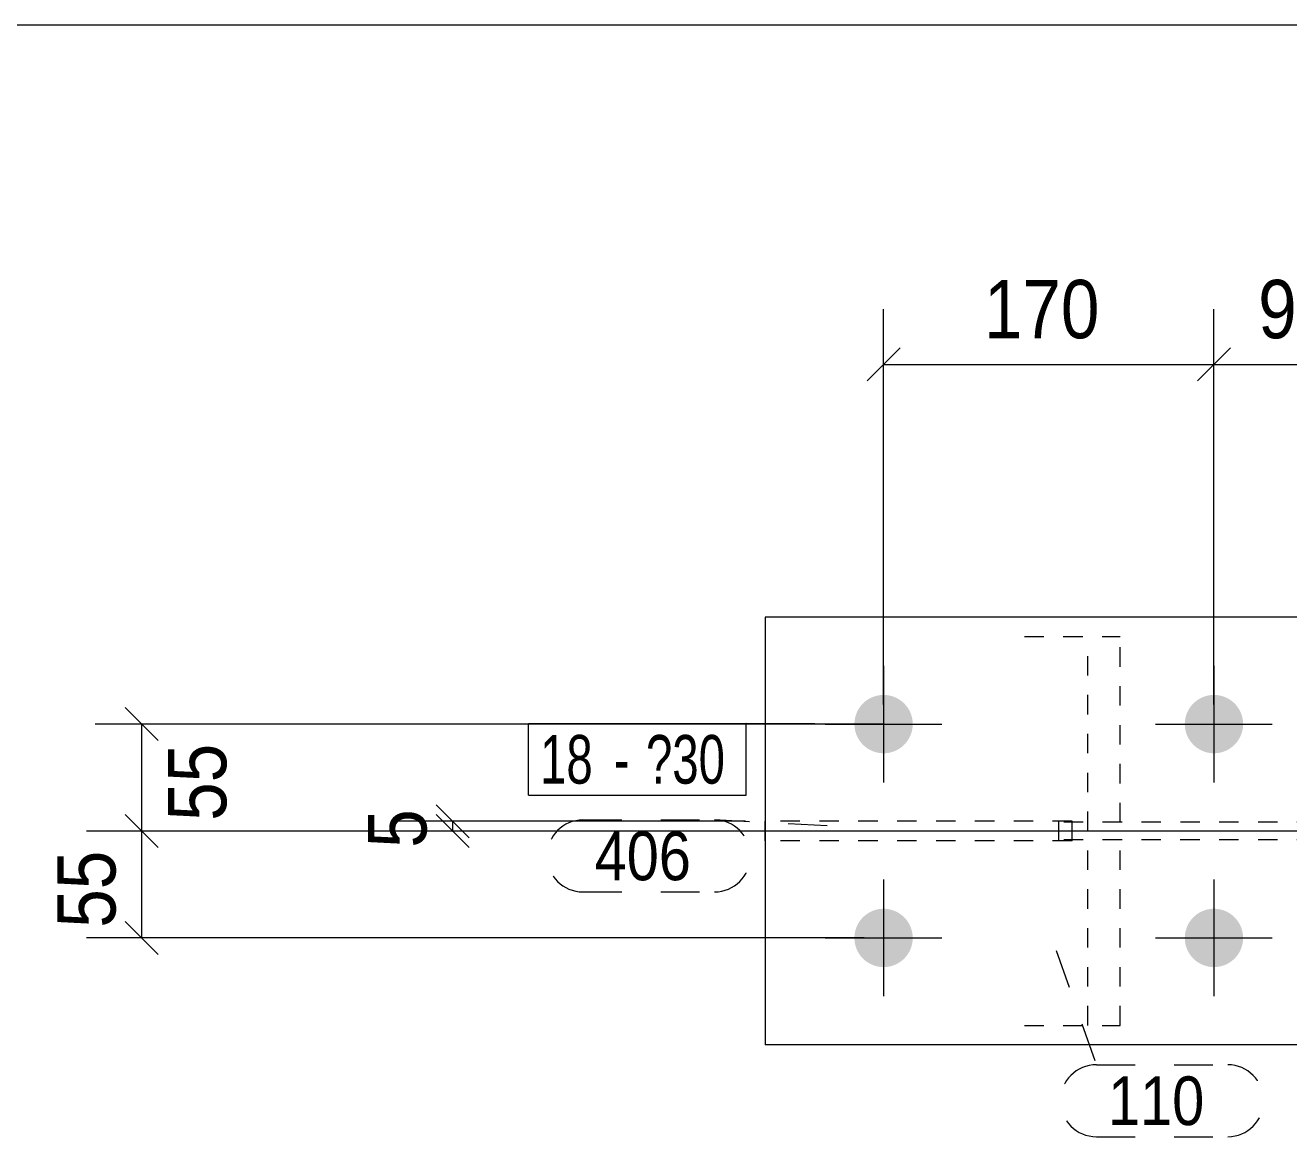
# Model space of a CAD drawing. Header units: millimetres. Extents: x 2 to 579, y 1 to 825.
# Drawn here: x 135.9 to 200.9, y 767.8 to 825 of the extents above; entities that cross this region are included whole.
import ezdxf

# ---------------------------------------------------------------- set-up
doc = ezdxf.new("R2010")
doc.units = ezdxf.units.MM
for name, pattern in [('XKITLINE00', [0]), ('XKITLINE01', [4, 1, -1, 1, -1]), ('XKITLINE02', [4, 2, -2]), ('XKITLINE03', [6, 3, -1, 1, -1])]:
    doc.linetypes.add(name, pattern=pattern)
for name, color, linetype, lineweight in [('Bolt', 3, 'Continuous', 0), ('BoltMark', 7, 'Continuous', 0), ('Dimensions', 7, 'Continuous', 0), ('DrawingSheet', 5, 'Continuous', 0), ('Part', 2, 'Continuous', 0), ('PartMark', 7, 'Continuous', 0)]:
    doc.layers.add(name, color=color, linetype=linetype, lineweight=lineweight)
doc.styles.add('ARIAL', font='ARIAL.TTF')
doc.styles.add('ARIAL_NARROW', font='ARIALN.TTF')

# ---------------------------------------------------------------- blocks, each defined once
blk = doc.blocks.new('*A116')
at = {"layer": 'Bolt'}
for points in [[(180.108, 790.55), (180.145, 790.548), (180.181, 790.546), (180.218, 790.543), (180.255, 790.539), (180.291, 790.534), (180.327, 790.528), (180.364, 790.521), (180.4, 790.514), (180.435, 790.505), (180.471, 790.496), (180.506, 790.485), (180.541, 790.474), (180.576, 790.462), (180.611, 790.449), (180.645, 790.436), (180.679, 790.421), (180.712, 790.406), (180.745, 790.39), (180.778, 790.373), (180.81, 790.355), (180.842, 790.337), (180.873, 790.317), (180.904, 790.297), (180.935, 790.276), (180.965, 790.255), (180.994, 790.233), (181.023, 790.21), (181.051, 790.186), (181.078, 790.161), (181.105, 790.136), (181.132, 790.111), (181.157, 790.084), (181.182, 790.057), (181.207, 790.03), (181.23, 790.002), (181.253, 789.973), (181.276, 789.944), (181.297, 789.914), (181.318, 789.883), (181.338, 789.852), (181.358, 789.821), (181.376, 789.789), (181.394, 789.757), (181.411, 789.724), (181.427, 789.691), (181.442, 789.658), (181.457, 789.624), (181.47, 789.59), (181.483, 789.555), (181.495, 789.521), (181.506, 789.485), (181.517, 789.45), (181.526, 789.414), (181.535, 789.379), (181.542, 789.343), (181.549, 789.306), (181.555, 789.27), (181.56, 789.234), (181.564, 789.197), (181.567, 789.16), (181.569, 789.124), (181.57, 789.087), (181.571, 789.05), (181.57, 789.013), (181.569, 788.976), (181.567, 788.94), (181.564, 788.903), (181.56, 788.866), (181.555, 788.83), (181.549, 788.794), (181.542, 788.757), (181.535, 788.721), (181.526, 788.686), (181.517, 788.65), (181.506, 788.615), (181.495, 788.579), (181.483, 788.545), (181.47, 788.51), (181.457, 788.476), (181.442, 788.442), (181.427, 788.409), (181.411, 788.376), (181.394, 788.343), (181.376, 788.311), (181.358, 788.279), (181.338, 788.248), (181.318, 788.217), (181.297, 788.186), (181.276, 788.156), (181.253, 788.127), (181.23, 788.098), (181.207, 788.07), (181.182, 788.043), (181.157, 788.016), (181.132, 787.989), (181.105, 787.964), (181.078, 787.939), (181.051, 787.914), (181.023, 787.89), (180.994, 787.867), (180.965, 787.845), (180.935, 787.824), (180.904, 787.803), (180.873, 787.783), (180.842, 787.763), (180.81, 787.745), (180.778, 787.727), (180.745, 787.71), (180.712, 787.694), (180.679, 787.679), (180.645, 787.664), (180.611, 787.651), (180.576, 787.638), (180.541, 787.626), (180.506, 787.615), (180.471, 787.604), (180.435, 787.595), (180.4, 787.586), (180.364, 787.579), (180.327, 787.572), (180.291, 787.566), (180.255, 787.561), (180.218, 787.557), (180.181, 787.554), (180.145, 787.552), (180.108, 787.55), (180.071, 787.55), (180.034, 787.55), (179.997, 787.552), (179.961, 787.554), (179.924, 787.557), (179.887, 787.561), (179.851, 787.566), (179.815, 787.572), (179.778, 787.579), (179.742, 787.586), (179.706, 787.595), (179.671, 787.604), (179.636, 787.615), (179.6, 787.626), (179.566, 787.638), (179.531, 787.651), (179.497, 787.664), (179.463, 787.679), (179.43, 787.694), (179.397, 787.71), (179.364, 787.727), (179.332, 787.745), (179.3, 787.763), (179.268, 787.783), (179.238, 787.803), (179.207, 787.824), (179.177, 787.845), (179.148, 787.867), (179.119, 787.89), (179.091, 787.914), (179.064, 787.939), (179.037, 787.964), (179.01, 787.989), (178.985, 788.016), (178.96, 788.043), (178.935, 788.07), (178.911, 788.098), (178.888, 788.127), (178.866, 788.156), (178.845, 788.186), (178.824, 788.217), (178.804, 788.248), (178.784, 788.279), (178.766, 788.311), (178.748, 788.343), (178.731, 788.376), (178.715, 788.409), (178.7, 788.442), (178.685, 788.476), (178.671, 788.51), (178.659, 788.545), (178.647, 788.579), (178.636, 788.615), (178.625, 788.65), (178.616, 788.686), (178.607, 788.721), (178.6, 788.757), (178.593, 788.794), (178.587, 788.83), (178.582, 788.866), (178.578, 788.903), (178.575, 788.94), (178.573, 788.976), (178.571, 789.013), (178.571, 789.05), (178.571, 789.087), (178.573, 789.124), (178.575, 789.16), (178.578, 789.197), (178.582, 789.234), (178.587, 789.27), (178.593, 789.306), (178.6, 789.343), (178.607, 789.379), (178.616, 789.414), (178.625, 789.45), (178.636, 789.485), (178.647, 789.521), (178.659, 789.555), (178.671, 789.59), (178.685, 789.624), (178.7, 789.658), (178.715, 789.691), (178.731, 789.724), (178.748, 789.757), (178.766, 789.789), (178.784, 789.821), (178.804, 789.852), (178.824, 789.883), (178.845, 789.914), (178.866, 789.944), (178.888, 789.973), (178.911, 790.002), (178.935, 790.03), (178.96, 790.057), (178.985, 790.084), (179.01, 790.111), (179.037, 790.136), (179.064, 790.161), (179.091, 790.186), (179.119, 790.21), (179.148, 790.233), (179.177, 790.255), (179.207, 790.276), (179.238, 790.297), (179.268, 790.317), (179.3, 790.337), (179.332, 790.355), (179.364, 790.373), (179.397, 790.39), (179.43, 790.406), (179.463, 790.421), (179.497, 790.436), (179.531, 790.449), (179.566, 790.462), (179.6, 790.474), (179.636, 790.485), (179.671, 790.496), (179.706, 790.505), (179.742, 790.514), (179.778, 790.521), (179.815, 790.528), (179.851, 790.534), (179.887, 790.539), (179.924, 790.543), (179.961, 790.546), (179.997, 790.548), (180.034, 790.55), (180.071, 790.55)], [(197.108, 790.55), (197.145, 790.548), (197.181, 790.546), (197.218, 790.543), (197.255, 790.539), (197.291, 790.534), (197.327, 790.528), (197.364, 790.521), (197.4, 790.514), (197.435, 790.505), (197.471, 790.496), (197.506, 790.485), (197.541, 790.474), (197.576, 790.462), (197.611, 790.449), (197.645, 790.436), (197.679, 790.421), (197.712, 790.406), (197.745, 790.39), (197.778, 790.373), (197.81, 790.355), (197.842, 790.337), (197.873, 790.317), (197.904, 790.297), (197.935, 790.276), (197.965, 790.255), (197.994, 790.233), (198.023, 790.21), (198.051, 790.186), (198.078, 790.161), (198.105, 790.136), (198.132, 790.111), (198.157, 790.084), (198.182, 790.057), (198.207, 790.03), (198.23, 790.002), (198.253, 789.973), (198.276, 789.944), (198.297, 789.914), (198.318, 789.883), (198.338, 789.852), (198.358, 789.821), (198.376, 789.789), (198.394, 789.757), (198.411, 789.724), (198.427, 789.691), (198.442, 789.658), (198.457, 789.624), (198.47, 789.59), (198.483, 789.555), (198.495, 789.521), (198.506, 789.485), (198.517, 789.45), (198.526, 789.414), (198.535, 789.379), (198.542, 789.343), (198.549, 789.306), (198.555, 789.27), (198.56, 789.234), (198.564, 789.197), (198.567, 789.16), (198.569, 789.124), (198.57, 789.087), (198.571, 789.05), (198.57, 789.013), (198.569, 788.976), (198.567, 788.94), (198.564, 788.903), (198.56, 788.866), (198.555, 788.83), (198.549, 788.794), (198.542, 788.757), (198.535, 788.721), (198.526, 788.686), (198.517, 788.65), (198.506, 788.615), (198.495, 788.579), (198.483, 788.545), (198.47, 788.51), (198.457, 788.476), (198.442, 788.442), (198.427, 788.409), (198.411, 788.376), (198.394, 788.343), (198.376, 788.311), (198.358, 788.279), (198.338, 788.248), (198.318, 788.217), (198.297, 788.186), (198.276, 788.156), (198.253, 788.127), (198.23, 788.098), (198.207, 788.07), (198.182, 788.043), (198.157, 788.016), (198.132, 787.989), (198.105, 787.964), (198.078, 787.939), (198.051, 787.914), (198.023, 787.89), (197.994, 787.867), (197.965, 787.845), (197.935, 787.824), (197.904, 787.803), (197.873, 787.783), (197.842, 787.763), (197.81, 787.745), (197.778, 787.727), (197.745, 787.71), (197.712, 787.694), (197.679, 787.679), (197.645, 787.664), (197.611, 787.651), (197.576, 787.638), (197.541, 787.626), (197.506, 787.615), (197.471, 787.604), (197.435, 787.595), (197.4, 787.586), (197.364, 787.579), (197.327, 787.572), (197.291, 787.566), (197.255, 787.561), (197.218, 787.557), (197.181, 787.554), (197.145, 787.552), (197.108, 787.55), (197.071, 787.55), (197.034, 787.55), (196.997, 787.552), (196.961, 787.554), (196.924, 787.557), (196.887, 787.561), (196.851, 787.566), (196.815, 787.572), (196.778, 787.579), (196.742, 787.586), (196.706, 787.595), (196.671, 787.604), (196.636, 787.615), (196.6, 787.626), (196.566, 787.638), (196.531, 787.651), (196.497, 787.664), (196.463, 787.679), (196.43, 787.694), (196.397, 787.71), (196.364, 787.727), (196.332, 787.745), (196.3, 787.763), (196.268, 787.783), (196.238, 787.803), (196.207, 787.824), (196.177, 787.845), (196.148, 787.867), (196.119, 787.89), (196.091, 787.914), (196.064, 787.939), (196.037, 787.964), (196.01, 787.989), (195.985, 788.016), (195.96, 788.043), (195.935, 788.07), (195.911, 788.098), (195.888, 788.127), (195.866, 788.156), (195.845, 788.186), (195.824, 788.217), (195.804, 788.248), (195.784, 788.279), (195.766, 788.311), (195.748, 788.343), (195.731, 788.376), (195.715, 788.409), (195.7, 788.442), (195.685, 788.476), (195.671, 788.51), (195.659, 788.545), (195.647, 788.579), (195.636, 788.615), (195.625, 788.65), (195.616, 788.686), (195.607, 788.721), (195.6, 788.757), (195.593, 788.794), (195.587, 788.83), (195.582, 788.866), (195.578, 788.903), (195.575, 788.94), (195.573, 788.976), (195.571, 789.013), (195.571, 789.05), (195.571, 789.087), (195.573, 789.124), (195.575, 789.16), (195.578, 789.197), (195.582, 789.234), (195.587, 789.27), (195.593, 789.306), (195.6, 789.343), (195.607, 789.379), (195.616, 789.414), (195.625, 789.45), (195.636, 789.485), (195.647, 789.521), (195.659, 789.555), (195.671, 789.59), (195.685, 789.624), (195.7, 789.658), (195.715, 789.691), (195.731, 789.724), (195.748, 789.757), (195.766, 789.789), (195.784, 789.821), (195.804, 789.852), (195.824, 789.883), (195.845, 789.914), (195.866, 789.944), (195.888, 789.973), (195.911, 790.002), (195.935, 790.03), (195.96, 790.057), (195.985, 790.084), (196.01, 790.111), (196.037, 790.136), (196.064, 790.161), (196.091, 790.186), (196.119, 790.21), (196.148, 790.233), (196.177, 790.255), (196.207, 790.276), (196.238, 790.297), (196.268, 790.317), (196.3, 790.337), (196.332, 790.355), (196.364, 790.373), (196.397, 790.39), (196.43, 790.406), (196.463, 790.421), (196.497, 790.436), (196.531, 790.449), (196.566, 790.462), (196.6, 790.474), (196.636, 790.485), (196.671, 790.496), (196.706, 790.505), (196.742, 790.514), (196.778, 790.521), (196.815, 790.528), (196.851, 790.534), (196.887, 790.539), (196.924, 790.543), (196.961, 790.546), (196.997, 790.548), (197.034, 790.55), (197.071, 790.55)], [(180.108, 779.55), (180.145, 779.548), (180.181, 779.546), (180.218, 779.543), (180.255, 779.539), (180.291, 779.534), (180.327, 779.528), (180.364, 779.521), (180.4, 779.514), (180.435, 779.505), (180.471, 779.496), (180.506, 779.485), (180.541, 779.474), (180.576, 779.462), (180.611, 779.449), (180.645, 779.436), (180.679, 779.421), (180.712, 779.406), (180.745, 779.39), (180.778, 779.373), (180.81, 779.355), (180.842, 779.337), (180.873, 779.317), (180.904, 779.297), (180.935, 779.276), (180.965, 779.255), (180.994, 779.233), (181.023, 779.21), (181.051, 779.186), (181.078, 779.161), (181.105, 779.136), (181.132, 779.111), (181.157, 779.084), (181.182, 779.057), (181.207, 779.03), (181.23, 779.002), (181.253, 778.973), (181.276, 778.944), (181.297, 778.914), (181.318, 778.883), (181.338, 778.852), (181.358, 778.821), (181.376, 778.789), (181.394, 778.757), (181.411, 778.724), (181.427, 778.691), (181.442, 778.658), (181.457, 778.624), (181.47, 778.59), (181.483, 778.555), (181.495, 778.521), (181.506, 778.485), (181.517, 778.45), (181.526, 778.414), (181.535, 778.379), (181.542, 778.343), (181.549, 778.306), (181.555, 778.27), (181.56, 778.234), (181.564, 778.197), (181.567, 778.16), (181.569, 778.124), (181.57, 778.087), (181.571, 778.05), (181.57, 778.013), (181.569, 777.976), (181.567, 777.94), (181.564, 777.903), (181.56, 777.866), (181.555, 777.83), (181.549, 777.794), (181.542, 777.757), (181.535, 777.721), (181.526, 777.686), (181.517, 777.65), (181.506, 777.615), (181.495, 777.579), (181.483, 777.545), (181.47, 777.51), (181.457, 777.476), (181.442, 777.442), (181.427, 777.409), (181.411, 777.376), (181.394, 777.343), (181.376, 777.311), (181.358, 777.279), (181.338, 777.248), (181.318, 777.217), (181.297, 777.186), (181.276, 777.156), (181.253, 777.127), (181.23, 777.098), (181.207, 777.07), (181.182, 777.043), (181.157, 777.016), (181.132, 776.989), (181.105, 776.964), (181.078, 776.939), (181.051, 776.914), (181.023, 776.89), (180.994, 776.867), (180.965, 776.845), (180.935, 776.824), (180.904, 776.803), (180.873, 776.783), (180.842, 776.763), (180.81, 776.745), (180.778, 776.727), (180.745, 776.71), (180.712, 776.694), (180.679, 776.679), (180.645, 776.664), (180.611, 776.651), (180.576, 776.638), (180.541, 776.626), (180.506, 776.615), (180.471, 776.604), (180.435, 776.595), (180.4, 776.586), (180.364, 776.579), (180.327, 776.572), (180.291, 776.566), (180.255, 776.561), (180.218, 776.557), (180.181, 776.554), (180.145, 776.552), (180.108, 776.55), (180.071, 776.55), (180.034, 776.55), (179.997, 776.552), (179.961, 776.554), (179.924, 776.557), (179.887, 776.561), (179.851, 776.566), (179.815, 776.572), (179.778, 776.579), (179.742, 776.586), (179.706, 776.595), (179.671, 776.604), (179.636, 776.615), (179.6, 776.626), (179.566, 776.638), (179.531, 776.651), (179.497, 776.664), (179.463, 776.679), (179.43, 776.694), (179.397, 776.71), (179.364, 776.727), (179.332, 776.745), (179.3, 776.763), (179.268, 776.783), (179.238, 776.803), (179.207, 776.824), (179.177, 776.845), (179.148, 776.867), (179.119, 776.89), (179.091, 776.914), (179.064, 776.939), (179.037, 776.964), (179.01, 776.989), (178.985, 777.016), (178.96, 777.043), (178.935, 777.07), (178.911, 777.098), (178.888, 777.127), (178.866, 777.156), (178.845, 777.186), (178.824, 777.217), (178.804, 777.248), (178.784, 777.279), (178.766, 777.311), (178.748, 777.343), (178.731, 777.376), (178.715, 777.409), (178.7, 777.442), (178.685, 777.476), (178.671, 777.51), (178.659, 777.545), (178.647, 777.579), (178.636, 777.615), (178.625, 777.65), (178.616, 777.686), (178.607, 777.721), (178.6, 777.757), (178.593, 777.794), (178.587, 777.83), (178.582, 777.866), (178.578, 777.903), (178.575, 777.94), (178.573, 777.976), (178.571, 778.013), (178.571, 778.05), (178.571, 778.087), (178.573, 778.124), (178.575, 778.16), (178.578, 778.197), (178.582, 778.234), (178.587, 778.27), (178.593, 778.306), (178.6, 778.343), (178.607, 778.379), (178.616, 778.414), (178.625, 778.45), (178.636, 778.485), (178.647, 778.521), (178.659, 778.555), (178.671, 778.59), (178.685, 778.624), (178.7, 778.658), (178.715, 778.691), (178.731, 778.724), (178.748, 778.757), (178.766, 778.789), (178.784, 778.821), (178.804, 778.852), (178.824, 778.883), (178.845, 778.914), (178.866, 778.944), (178.888, 778.973), (178.911, 779.002), (178.935, 779.03), (178.96, 779.057), (178.985, 779.084), (179.01, 779.111), (179.037, 779.136), (179.064, 779.161), (179.091, 779.186), (179.119, 779.21), (179.148, 779.233), (179.177, 779.255), (179.207, 779.276), (179.238, 779.297), (179.268, 779.317), (179.3, 779.337), (179.332, 779.355), (179.364, 779.373), (179.397, 779.39), (179.43, 779.406), (179.463, 779.421), (179.497, 779.436), (179.531, 779.449), (179.566, 779.462), (179.6, 779.474), (179.636, 779.485), (179.671, 779.496), (179.706, 779.505), (179.742, 779.514), (179.778, 779.521), (179.815, 779.528), (179.851, 779.534), (179.887, 779.539), (179.924, 779.543), (179.961, 779.546), (179.997, 779.548), (180.034, 779.55), (180.071, 779.55)], [(197.108, 779.55), (197.145, 779.548), (197.181, 779.546), (197.218, 779.543), (197.255, 779.539), (197.291, 779.534), (197.327, 779.528), (197.364, 779.521), (197.4, 779.514), (197.435, 779.505), (197.471, 779.496), (197.506, 779.485), (197.541, 779.474), (197.576, 779.462), (197.611, 779.449), (197.645, 779.436), (197.679, 779.421), (197.712, 779.406), (197.745, 779.39), (197.778, 779.373), (197.81, 779.355), (197.842, 779.337), (197.873, 779.317), (197.904, 779.297), (197.935, 779.276), (197.965, 779.255), (197.994, 779.233), (198.023, 779.21), (198.051, 779.186), (198.078, 779.161), (198.105, 779.136), (198.132, 779.111), (198.157, 779.084), (198.182, 779.057), (198.207, 779.03), (198.23, 779.002), (198.253, 778.973), (198.276, 778.944), (198.297, 778.914), (198.318, 778.883), (198.338, 778.852), (198.358, 778.821), (198.376, 778.789), (198.394, 778.757), (198.411, 778.724), (198.427, 778.691), (198.442, 778.658), (198.457, 778.624), (198.47, 778.59), (198.483, 778.555), (198.495, 778.521), (198.506, 778.485), (198.517, 778.45), (198.526, 778.414), (198.535, 778.379), (198.542, 778.343), (198.549, 778.306), (198.555, 778.27), (198.56, 778.234), (198.564, 778.197), (198.567, 778.16), (198.569, 778.124), (198.57, 778.087), (198.571, 778.05), (198.57, 778.013), (198.569, 777.976), (198.567, 777.94), (198.564, 777.903), (198.56, 777.866), (198.555, 777.83), (198.549, 777.794), (198.542, 777.757), (198.535, 777.721), (198.526, 777.686), (198.517, 777.65), (198.506, 777.615), (198.495, 777.579), (198.483, 777.545), (198.47, 777.51), (198.457, 777.476), (198.442, 777.442), (198.427, 777.409), (198.411, 777.376), (198.394, 777.343), (198.376, 777.311), (198.358, 777.279), (198.338, 777.248), (198.318, 777.217), (198.297, 777.186), (198.276, 777.156), (198.253, 777.127), (198.23, 777.098), (198.207, 777.07), (198.182, 777.043), (198.157, 777.016), (198.132, 776.989), (198.105, 776.964), (198.078, 776.939), (198.051, 776.914), (198.023, 776.89), (197.994, 776.867), (197.965, 776.845), (197.935, 776.824), (197.904, 776.803), (197.873, 776.783), (197.842, 776.763), (197.81, 776.745), (197.778, 776.727), (197.745, 776.71), (197.712, 776.694), (197.679, 776.679), (197.645, 776.664), (197.611, 776.651), (197.576, 776.638), (197.541, 776.626), (197.506, 776.615), (197.471, 776.604), (197.435, 776.595), (197.4, 776.586), (197.364, 776.579), (197.327, 776.572), (197.291, 776.566), (197.255, 776.561), (197.218, 776.557), (197.181, 776.554), (197.145, 776.552), (197.108, 776.55), (197.071, 776.55), (197.034, 776.55), (196.997, 776.552), (196.961, 776.554), (196.924, 776.557), (196.887, 776.561), (196.851, 776.566), (196.815, 776.572), (196.778, 776.579), (196.742, 776.586), (196.706, 776.595), (196.671, 776.604), (196.636, 776.615), (196.6, 776.626), (196.566, 776.638), (196.531, 776.651), (196.497, 776.664), (196.463, 776.679), (196.43, 776.694), (196.397, 776.71), (196.364, 776.727), (196.332, 776.745), (196.3, 776.763), (196.268, 776.783), (196.238, 776.803), (196.207, 776.824), (196.177, 776.845), (196.148, 776.867), (196.119, 776.89), (196.091, 776.914), (196.064, 776.939), (196.037, 776.964), (196.01, 776.989), (195.985, 777.016), (195.96, 777.043), (195.935, 777.07), (195.911, 777.098), (195.888, 777.127), (195.866, 777.156), (195.845, 777.186), (195.824, 777.217), (195.804, 777.248), (195.784, 777.279), (195.766, 777.311), (195.748, 777.343), (195.731, 777.376), (195.715, 777.409), (195.7, 777.442), (195.685, 777.476), (195.671, 777.51), (195.659, 777.545), (195.647, 777.579), (195.636, 777.615), (195.625, 777.65), (195.616, 777.686), (195.607, 777.721), (195.6, 777.757), (195.593, 777.794), (195.587, 777.83), (195.582, 777.866), (195.578, 777.903), (195.575, 777.94), (195.573, 777.976), (195.571, 778.013), (195.571, 778.05), (195.571, 778.087), (195.573, 778.124), (195.575, 778.16), (195.578, 778.197), (195.582, 778.234), (195.587, 778.27), (195.593, 778.306), (195.6, 778.343), (195.607, 778.379), (195.616, 778.414), (195.625, 778.45), (195.636, 778.485), (195.647, 778.521), (195.659, 778.555), (195.671, 778.59), (195.685, 778.624), (195.7, 778.658), (195.715, 778.691), (195.731, 778.724), (195.748, 778.757), (195.766, 778.789), (195.784, 778.821), (195.804, 778.852), (195.824, 778.883), (195.845, 778.914), (195.866, 778.944), (195.888, 778.973), (195.911, 779.002), (195.935, 779.03), (195.96, 779.057), (195.985, 779.084), (196.01, 779.111), (196.037, 779.136), (196.064, 779.161), (196.091, 779.186), (196.119, 779.21), (196.148, 779.233), (196.177, 779.255), (196.207, 779.276), (196.238, 779.297), (196.268, 779.317), (196.3, 779.337), (196.332, 779.355), (196.364, 779.373), (196.397, 779.39), (196.43, 779.406), (196.463, 779.421), (196.497, 779.436), (196.531, 779.449), (196.566, 779.462), (196.6, 779.474), (196.636, 779.485), (196.671, 779.496), (196.706, 779.505), (196.742, 779.514), (196.778, 779.521), (196.815, 779.528), (196.851, 779.534), (196.887, 779.539), (196.924, 779.543), (196.961, 779.546), (196.997, 779.548), (197.034, 779.55), (197.071, 779.55)]]:
    blk.add_hatch(color=3, dxfattribs=at).paths.add_polyline_path(points, flags=17)
at = {"layer": 'Bolt', "color": 3, "linetype": 'XKITLINE00', "lineweight": 0}
for p, q in [((180.071, 792.05), (180.071, 786.05)), ((197.071, 792.05), (197.071, 786.05)), ((177.071, 789.05), (183.071, 789.05)), ((194.071, 789.05), (200.071, 789.05)), ((180.071, 781.05), (180.071, 775.05)), ((197.071, 781.05), (197.071, 775.05)), ((177.071, 778.05), (183.071, 778.05)), ((194.071, 778.05), (200.071, 778.05))]:
    blk.add_line(p, q, dxfattribs=at)
blk = doc.blocks.new('*A120')
at = {"layer": 'Part', "color": 2, "linetype": 'XKITLINE00', "lineweight": 0}
for p, q in [((306.976, 794.55), (173.974, 794.55)), ((173.974, 794.55), (173.974, 772.55)), ((306.976, 772.55), (173.974, 772.55))]:
    blk.add_line(p, q, dxfattribs=at)
blk = doc.blocks.new('*A124')
at = {"layer": 'Part', "color": 7, "linetype": 'XKITLINE01', "lineweight": 0}
for p, q in [((189.77, 784.05), (173.974, 784.05)), ((173.974, 783.05), (173.974, 784.05)), ((189.083, 783.05), (189.083, 784.05)), ((189.77, 783.05), (189.77, 784.05)), ((189.77, 783.05), (173.974, 783.05))]:
    blk.add_line(p, q, dxfattribs=at)
blk = doc.blocks.new('*A125')
at = {"layer": 'Part', "color": 7, "linetype": 'XKITLINE01', "lineweight": 0}
for p, q in [((187.315, 793.55), (192.249, 793.55)), ((190.583, 773.55), (190.583, 793.55)), ((192.249, 784), (192.249, 793.55)), ((236.341, 784), (188.981, 784)), ((235.77, 783.1), (235.77, 784)), ((236.341, 784), (236.339, 783.1)), ((236.339, 783.1), (188.981, 783.1)), ((192.249, 773.55), (192.249, 783.1)), ((187.315, 773.55), (192.249, 773.55))]:
    blk.add_line(p, q, dxfattribs=at)
at = {"layer": 'Part', "color": 7, "linetype": 'XKITLINE03', "lineweight": 0}
blk.add_line((222.779, 783.55), (214.09, 783.55), dxfattribs=at)
blk = doc.blocks.new('*A127')
at = {"layer": 'DrawingSheet', "color": 5, "linetype": 'XKITLINE00', "lineweight": 0}
blk.add_line((579, 825), (5, 825), dxfattribs=at)
blk = doc.blocks.new('*A306')
at = {"layer": 'Dimensions', "color": 7, "linetype": 'XKITLINE00', "lineweight": 0}
for p, q in [((141.051, 784.399), (142.749, 782.701)), ((236.249, 783.55), (139.05, 783.55)), ((141.9, 778.05), (141.9, 783.55)), ((141.051, 778.899), (142.749, 777.201)), ((179.071, 778.05), (139.05, 778.05))]:
    blk.add_line(p, q, dxfattribs=at)
at = {"layer": 'Dimensions', "color": 3}
for p in [(141.9, 783.55), (141.9, 778.05)]:
    blk.add_point(p, dxfattribs=at)
at = {"layer": 'Dimensions', "color": 3, "style": 'ARIAL', "width": 0.85}
blk.add_text('55', height=3, rotation=90.00021, dxfattribs=at).set_placement((140.55, 778.575))
blk = doc.blocks.new('*A307')
at = {"layer": 'Dimensions', "color": 7, "linetype": 'XKITLINE00', "lineweight": 0}
for p, q in [((141.051, 789.899), (142.749, 788.201)), ((179.071, 789.05), (139.5, 789.05)), ((141.9, 783.55), (141.9, 789.05)), ((141.051, 784.399), (142.749, 782.701)), ((236.249, 783.55), (139.5, 783.55))]:
    blk.add_line(p, q, dxfattribs=at)
at = {"layer": 'Dimensions', "color": 3}
for p in [(141.9, 789.05), (141.9, 783.55)]:
    blk.add_point(p, dxfattribs=at)
at = {"layer": 'Dimensions', "color": 3, "style": 'ARIAL', "width": 0.85}
blk.add_text('55', height=3, rotation=90.00021, dxfattribs=at).set_placement((146.25, 784.075))
blk = doc.blocks.new('*A308')
at = {"layer": 'Dimensions', "color": 7, "linetype": 'XKITLINE00', "lineweight": 0}
for p, q in [((157.051, 784.899), (158.749, 783.201)), ((172.974, 784.05), (155.05, 784.05)), ((157.051, 784.399), (158.749, 782.701)), ((157.9, 783.55), (157.9, 784.05)), ((189.583, 783.55), (155.05, 783.55))]:
    blk.add_line(p, q, dxfattribs=at)
at = {"layer": 'Dimensions', "color": 3}
for p in [(157.9, 784.05), (157.9, 783.55)]:
    blk.add_point(p, dxfattribs=at)
at = {"layer": 'Dimensions', "color": 3, "style": 'ARIAL', "width": 0.85}
blk.add_text('5', height=3, rotation=90.00021, dxfattribs=at).set_placement((156.55, 782.687))
blk = doc.blocks.new('*A309')
at = {"layer": 'Dimensions', "color": 7, "linetype": 'XKITLINE00', "lineweight": 0}
for p, q in [((180.071, 790.05), (180.071, 810.4)), ((197.071, 790.05), (197.071, 810.4)), ((180.919, 808.399), (179.222, 806.701)), ((197.919, 808.399), (196.222, 806.701)), ((180.071, 807.55), (197.071, 807.55))]:
    blk.add_line(p, q, dxfattribs=at)
at = {"layer": 'Dimensions', "color": 3}
for p in [(180.071, 807.55), (197.071, 807.55)]:
    blk.add_point(p, dxfattribs=at)
at = {"layer": 'Dimensions', "color": 3, "style": 'ARIAL', "width": 0.85}
blk.add_text('170', height=3, dxfattribs=at).set_placement((185.233, 808.9))
blk = doc.blocks.new('*A310')
at = {"layer": 'Dimensions', "color": 7, "linetype": 'XKITLINE00', "lineweight": 0}
for p, q in [((197.071, 790.05), (197.071, 810.4)), ((206.071, 790.05), (206.071, 810.4)), ((197.919, 808.399), (196.222, 806.701)), ((206.919, 808.399), (205.222, 806.701)), ((197.071, 807.55), (206.071, 807.55))]:
    blk.add_line(p, q, dxfattribs=at)
at = {"layer": 'Dimensions', "color": 3}
for p in [(197.071, 807.55), (206.071, 807.55)]:
    blk.add_point(p, dxfattribs=at)
at = {"layer": 'Dimensions', "color": 3, "style": 'ARIAL', "width": 0.85}
blk.add_text('90', height=3, dxfattribs=at).set_placement((199.346, 808.9))
blk = doc.blocks.new('*A318')
at = {"layer": 'BoltMark', "color": 7, "linetype": 'XKITLINE00', "lineweight": 0}
for p, q in [((161.797, 789.088), (173.005, 789.088)), ((161.797, 785.388), (161.797, 789.088)), ((173.005, 785.388), (173.005, 789.088)), ((180.071, 789.05), (173.005, 789.088)), ((161.797, 785.388), (173.005, 785.388))]:
    blk.add_line(p, q, dxfattribs=at)
at = {"layer": 'BoltMark', "color": 3, "style": 'ARIAL_NARROW', "width": 0.85}
for s, p in [('18', (162.397, 785.988)), ('?30', (167.846, 785.988)), ('-', (166.186, 785.988))]:
    blk.add_text(s, height=2.5, dxfattribs=at).set_placement(p)
blk = doc.blocks.new('*A320')
at = {"layer": 'PartMark', "color": 7, "linetype": 'XKITLINE02', "lineweight": 0}
for p, q in [((188.949, 777.401), (191.019, 771.523)), ((191.019, 771.523), (197.782, 771.523)), ((191.019, 767.823), (197.782, 767.823))]:
    blk.add_line(p, q, dxfattribs=at)
for centre, start, end in [((191.019, 769.673), 90, 270), ((197.782, 769.673), 270, 90)]:
    blk.add_arc(centre, 1.85, start, end, dxfattribs=at)
at = {"layer": 'PartMark', "color": 3, "style": 'ARIAL', "width": 0.85}
blk.add_text('110', height=2.5, dxfattribs=at).set_placement((191.619, 768.423))
blk = doc.blocks.new('*A321')
at = {"layer": 'PartMark', "color": 7, "linetype": 'XKITLINE02', "lineweight": 0}
for p, q in [((164.604, 784.118), (171.367, 784.118)), ((177.163, 783.821), (171.367, 784.118)), ((164.604, 780.418), (171.367, 780.418))]:
    blk.add_line(p, q, dxfattribs=at)
for centre, start, end in [((164.604, 782.268), 90, 270), ((171.367, 782.268), 270, 90)]:
    blk.add_arc(centre, 1.85, start, end, dxfattribs=at)
at = {"layer": 'PartMark', "color": 3, "style": 'ARIAL', "width": 0.85}
blk.add_text('406', height=2.5, dxfattribs=at).set_placement((165.204, 781.018))

msp = doc.modelspace()

# ---------------------------------------------------------------- block references
at = {"lineweight": 0}
for name in ['*A127', '*A309', '*A310', '*A120', '*A125', '*A116', '*A307', '*A318', '*A308', '*A306', '*A321', '*A124', '*A320']:
    msp.add_blockref(name, (0, 0), dxfattribs=at)

doc.saveas('drawing.dxf')
